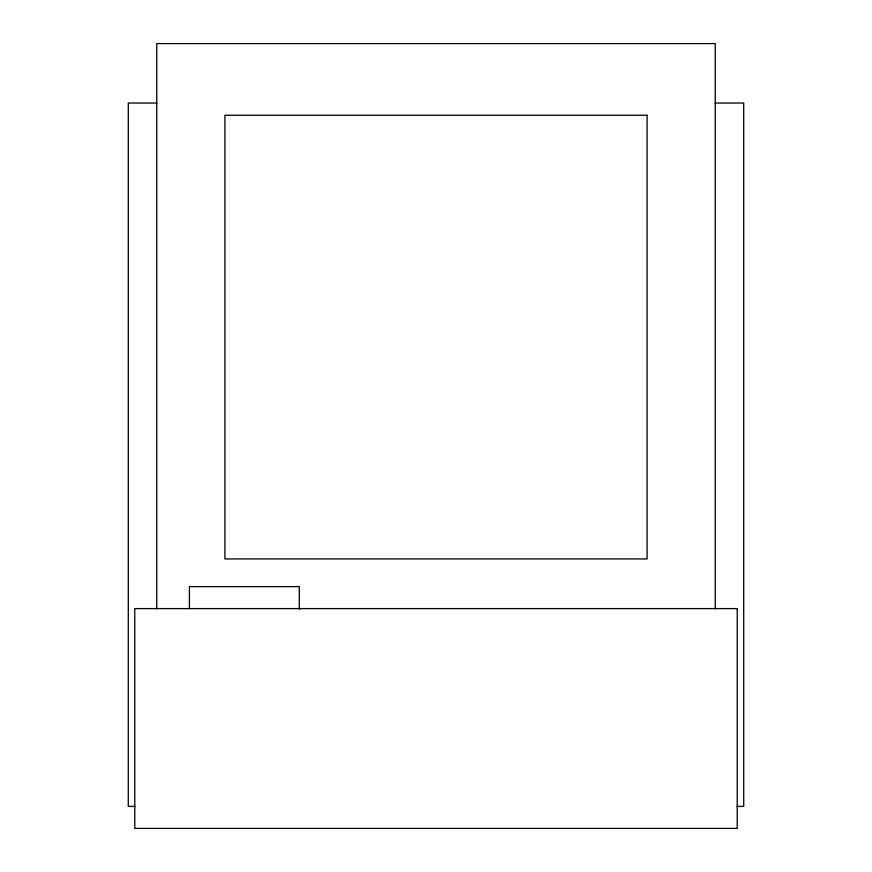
<?xml version="1.0" encoding="UTF-8"?>
<svg xmlns="http://www.w3.org/2000/svg" width="872" height="872" viewBox="0 0 872 872"><rect width="100%" height="100%" fill="white"/><g stroke="black" fill="none" stroke-linecap="round" stroke-linejoin="round"><path stroke-width="1.31" d="M156.873 103.049L128.282 103.049L128.282 806.415L135.084 806.415M715.127 103.049L743.718 103.049L743.718 806.415L736.916 806.415M715.258 608.907L715.258 43.6L156.742 43.6L156.742 608.907M299.314 609.266L299.314 586.616L189.409 586.616L189.409 608.602M647.079 115.257L224.922 115.257L224.922 558.93L647.079 558.93L647.079 115.257M737.232 608.602L134.768 608.602L134.768 828.4L737.232 828.4L737.232 608.602"/></g></svg>
